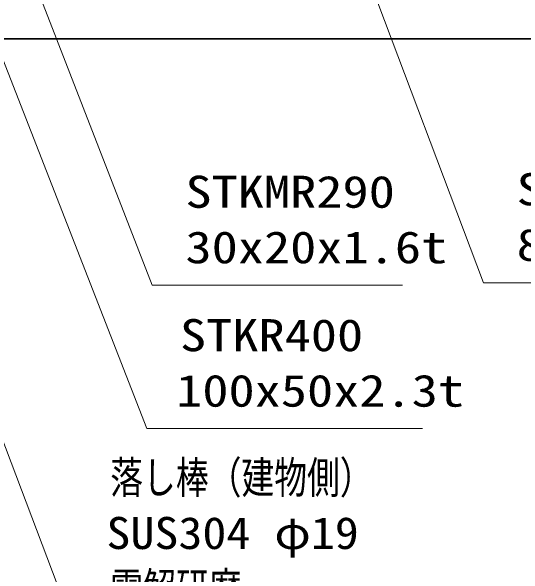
# Model space of a CAD drawing. Units: millimetres, scale not verified. Extents: x -11880 to 11880, y -8400 to 8400.
# Drawn here: x 1571 to 3508, y -2681 to -549 of the extents above; entities that cross this region are included whole.
import ezdxf
from ezdxf.enums import TextEntityAlignment as Align

# ---------------------------------------------------------------- set-up
doc = ezdxf.new("R2010")
doc.units = ezdxf.units.MM
doc.header["$LTSCALE"] = 30
doc.layers.add('0-1_外形線', color=7, linetype='Continuous', lineweight=35)
doc.layers.add('0-4_寸法線', color=4, linetype='Continuous', lineweight=18)
doc.styles.add('ＭＳ ゴシック', font='')
doc.styles.get('ＭＳ ゴシック').set_extended_font_data('MS Gothic')

# ---------------------------------------------------------------- blocks, each defined once
blk = doc.blocks.new('S31')
at = {"layer": '0-4_寸法線'}
for points in [[(5320299.8, 80246683.9), (5289027.8, 80246683.9), (5270941.5, 80293079.1), (5269851.8, 80295874.2)], [(5271407.3, 80293260.7), (5269851.8, 80295874.2), (5270475.6, 80292897.5)]]:
    blk.add_lwpolyline(points, dxfattribs=at)
at = {"layer": '0-4_寸法線', "color": 254, "style": 'ＭＳ ゴシック', "width": 1.2}
for s, p in [('STKR400', (5292795.8, 80254384.5)), ('100x50x2.3t', (5292363.8, 80248084.5))]:
    blk.add_text(s, height=3637, dxfattribs=at).set_placement(p, align=Align.BOTTOM_LEFT)
blk = doc.blocks.new('S32')
at = {"layer": '0-4_寸法線'}
for points in [[(5318045.3, 80262960.6), (5289653.3, 80262960.6), (5275769.2, 80298763.1), (5274684.5, 80301560.1)], [(5276235.3, 80298943.9), (5274684.5, 80301560.1), (5275303, 80298582.3)]]:
    blk.add_lwpolyline(points, dxfattribs=at)
at = {"layer": '0-4_寸法線', "color": 254, "style": 'ＭＳ ゴシック', "width": 1.2}
for s, p in [('STKMR290', (5293421.3, 80270661.2)), ('30x20x1.6t', (5293421.3, 80264361.2))]:
    blk.add_text(s, height=3637, dxfattribs=at).set_placement(p, align=Align.BOTTOM_LEFT)
blk = doc.blocks.new('S33')
at = {"layer": '0-4_寸法線'}
for points in [[(5356184.7, 80263240.8), (5327216.7, 80263240.8), (5313717.3, 80299060.6), (5312659.4, 80301867.8)], [(5314185.2, 80299236.9), (5312659.4, 80301867.8), (5313249.5, 80298884.3)]]:
    blk.add_lwpolyline(points, dxfattribs=at)
at = {"layer": '0-4_寸法線', "color": 254, "style": 'ＭＳ ゴシック', "width": 1.2}
for s, p in [('STKMR370', (5330984.7, 80270941.4)), ('80x40x2.3t', (5330984.7, 80264641.4))]:
    blk.add_text(s, height=3637, dxfattribs=at).set_placement(p, align=Align.BOTTOM_LEFT)
blk = doc.blocks.new('S41')
at = {"layer": '0-4_寸法線'}
blk.add_lwpolyline([(5312076.1, 80224227.6), (5280688.9, 80224227.6), (5255926.4, 80289697.9), (5254865.1, 80292503.9)], dxfattribs=at)
at = {"layer": '0-4_寸法線', "color": 254, "style": 'ＭＳ ゴシック'}
for s, width, p in [('落し棒（建物側）', 0.75, (5284888.9, 80238228.1)), ('SUS304 φ19', 1.1, (5284456.9, 80231928.1)), ('電解研磨', 0.75, (5284888.9, 80225628.1))]:
    blk.add_text(s, height=3637, dxfattribs=dict(at, width=width)).set_placement(p, align=Align.BOTTOM_LEFT)

msp = doc.modelspace()

# ---------------------------------------------------------------- linework, layer by layer
at = {"layer": '0-1_外形線'}
msp.add_line((135.04, -653.37), (5588.04, -653.37), dxfattribs=at)

# ---------------------------------------------------------------- block references
at = {"layer": '0-4_寸法線', "xscale": 0.03333333, "yscale": 0.03333333}
for name in ['S33', 'S32', 'S31', 'S41']:
    msp.add_blockref(name, (-174218.27, -2677017.73), dxfattribs=at)

doc.saveas('drawing.dxf')
